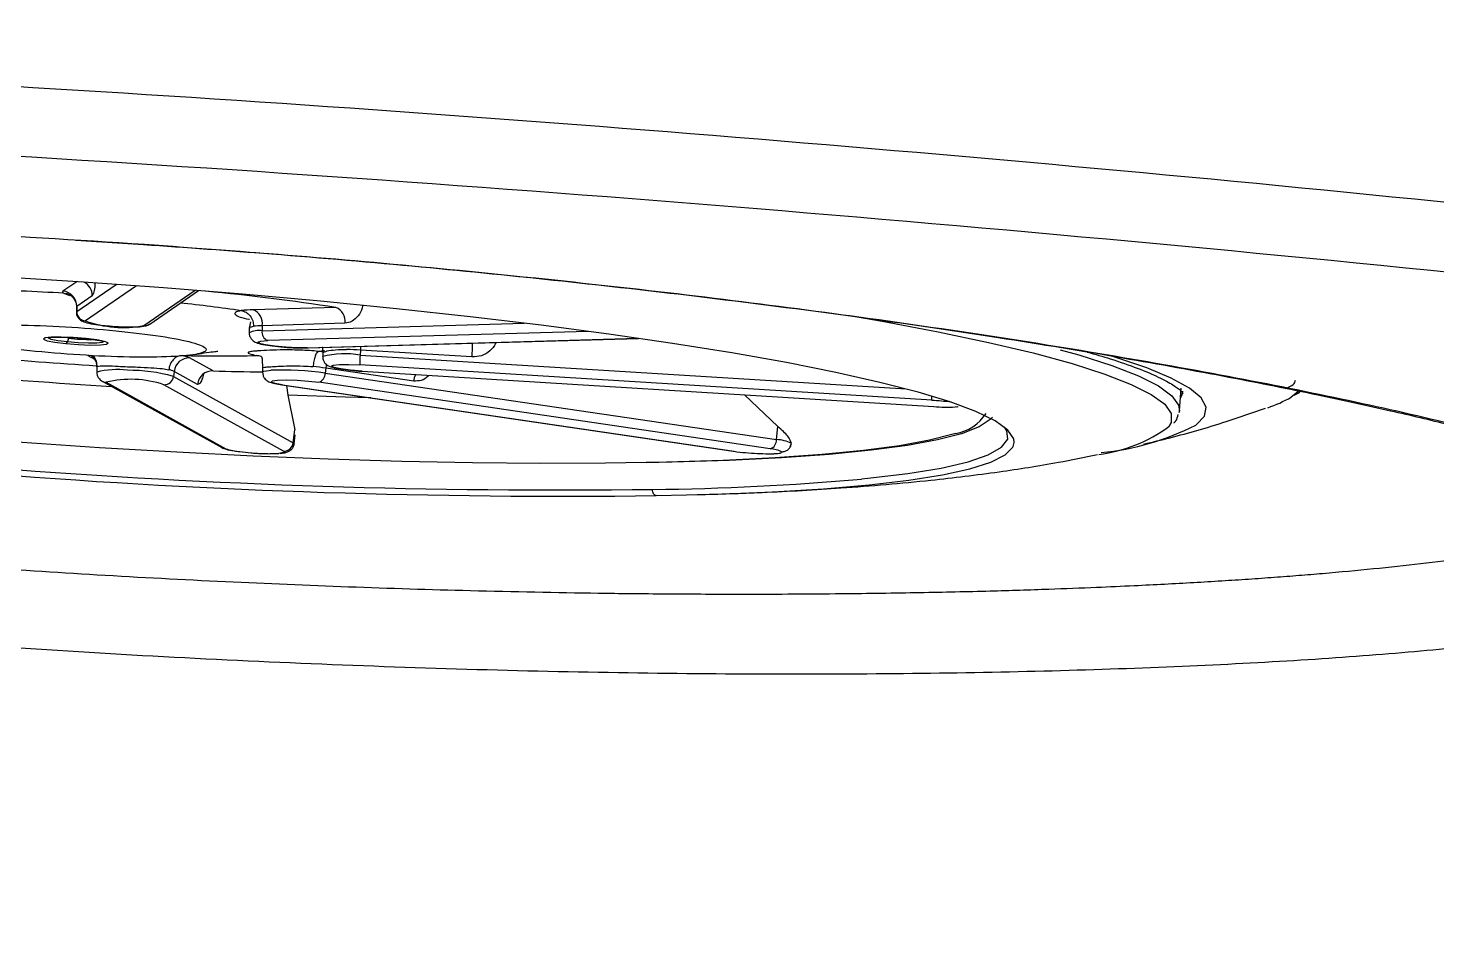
# Model space of a CAD drawing. Extents: x 400 to 501, y 484 to 634.
# Drawn here: x 454.574 to 457.54, y 585.936 to 587.846 of the extents above; entities that cross this region are included whole.
import ezdxf

# ---------------------------------------------------------------- set-up
doc = ezdxf.new("R2010")
doc.units = 0
doc.header["$MEASUREMENT"] = 0
doc.layers.add('DIM', color=3, linetype='Continuous')
doc.layers.add('GEOMETRY', color=3, linetype='Continuous', lineweight=25)

# ---------------------------------------------------------------- blocks, each defined once
blk = doc.blocks.new('2026 GRANDEE')
at = {"layer": 'GEOMETRY'}
for p, q in [((4.2502, -9.4408), (4.3922, -9.45)), ((4.2518, -9.5285), (4.2229, -9.5483)), ((4.2519, -9.591), (4.3347, -9.5341)), ((4.3776, -9.5372), (4.2701, -9.611)), ((4.3931, -9.6209), (4.5013, -9.5466)), ((4.4056, -9.6176), (4.5082, -9.5472)), ((4.2248, -9.5528), (4.2367, -9.5573)), ((4.2844, -9.5582), (4.252, -9.5804)), ((4.2512, -9.5816), (4.2511, -9.5921)), ((4.2511, -9.5921), (4.2519, -9.591)), ((4.252, -9.5804), (4.2519, -9.591)), ((4.7976, -9.5826), (4.6232, -9.5877)), ((4.4047, -9.6182), (4.4056, -9.6176)), ((4.6151, -9.625), (4.6149, -9.6362)), ((4.618, -9.6132), (4.6151, -9.627)), ((4.6422, -9.6211), (4.6419, -9.6316)), ((4.8166, -9.6161), (4.6422, -9.6211)), ((4.2749, -9.6836), (4.289, -9.6914)), ((4.5388, -9.7164), (4.4896, -9.6891)), ((4.7371, -9.6677), (4.7389, -9.6678)), ((4.7699, -9.6752), (4.7697, -9.6863)), ((4.7698, -9.6867), (4.7697, -9.6863)), ((4.8491, -9.6724), (4.8485, -9.683)), ((4.2942, -9.7084), (4.2941, -9.7189)), ((4.4569, -9.7174), (4.4557, -9.7278)), ((4.5061, -9.7446), (4.4569, -9.7174)), ((4.6431, -9.7078), (4.643, -9.719)), ((4.776, -9.7105), (4.7749, -9.721)), ((4.9613, -9.7378), (4.776, -9.7105)), ((4.8524, -9.7169), (4.8525, -9.717)), ((4.3056, -9.7379), (4.5576, -9.8778)), ((4.3064, -9.7383), (4.3056, -9.7379)), ((4.3138, -9.7402), (4.5658, -9.8801)), ((4.6873, -9.8854), (4.4353, -9.7455)), ((4.4557, -9.7278), (4.7077, -9.8677)), ((4.6853, -9.7455), (4.6837, -9.7455)), ((4.6933, -9.7469), (4.6961, -9.7675)), ((6.573, -9.8002), (6.577, -9.7528)), ((4.6961, -9.7675), (4.711, -9.8405)), ((6.8252, -9.7582), (6.8083, -9.7714)), ((6.0563, -9.7916), (6.0562, -9.7915)), ((6.573, -9.8002), (6.5721, -9.8049)), ((4.7077, -9.8677), (4.711, -9.8405)), ((4.7099, -9.8508), (4.711, -9.8405)), ((5.7251, -9.861), (5.7278, -9.8336)), ((4.7095, -9.8697), (4.7118, -9.851)), ((5.7534, -9.8758), (5.7564, -9.8691)), ((6.2232, -9.8754), (6.2253, -9.8672))]:
    blk.add_line(p, q, dxfattribs=at)
at = {"layer": 'GEOMETRY', "color": 4}
for p, q in [((4.6419, -9.6316), (5.1935, -9.6158)), ((5.3287, -9.6332), (4.6538, -9.6525)), ((4.7371, -9.6677), (5.433, -9.6477)), ((4.7389, -9.6678), (5.4342, -9.6478)), ((4.8485, -9.683), (5.9978, -9.7542)), ((5.0839, -9.687), (4.8491, -9.6724)), ((4.7749, -9.721), (5.7251, -9.861)), ((6.0517, -9.7782), (4.8479, -9.7036)), ((4.8524, -9.7169), (6.0562, -9.7915)), ((4.8525, -9.717), (6.0563, -9.7916)), ((4.6837, -9.7455), (5.6339, -9.8855)), ((4.6853, -9.7455), (5.6355, -9.8856)), ((5.7118, -9.8803), (4.7617, -9.7403)), ((5.6578, -9.7669), (5.7278, -9.8336)), ((5.6339, -9.8855), (5.6355, -9.8856))]:
    blk.add_line(p, q, dxfattribs=at)
at = {"layer": 'GEOMETRY', "color": 4, "flags": 128}
for points in [[(6.2253, -9.8672), (6.2244, -9.8592), (6.212, -9.8408), (6.1854, -9.8217), (6.1448, -9.8019), (6.0906, -9.7817), (6.023, -9.7611), (5.9427, -9.7404), (5.8501, -9.7196), (5.7459, -9.6989), (5.6309, -9.6785), (5.5059, -9.6585), (5.3718, -9.639), (5.2296, -9.6203), (5.0803, -9.6024), (4.925, -9.5854), (4.7648, -9.5695), (4.6008, -9.5548), (4.4343, -9.5414), (4.2664, -9.5294), (4.0983, -9.5189)], [(6.1796, -9.8137), (6.1751, -9.8188), (6.1517, -9.8342), (6.1146, -9.8486), (6.064, -9.8616), (6.0004, -9.8733), (5.9241, -9.8835), (5.8357, -9.8922), (5.7359, -9.8993), (5.6254, -9.9048), (5.505, -9.9086), (5.4515, -9.9096)], [(6.1019, -9.8478), (6.0971, -9.8493), (6.047, -9.8623), (5.984, -9.8738), (5.9084, -9.8839), (5.8209, -9.8926), (5.722, -9.8996), (5.6125, -9.905), (5.4932, -9.9088), (5.365, -9.9108), (5.2286, -9.9112), (5.0853, -9.9098), (4.9359, -9.9068), (4.7815, -9.902), (4.6233, -9.8957), (4.4624, -9.8877), (4.3, -9.8782), (4.1372, -9.8672), (3.9752, -9.8548), (3.8151, -9.8412), (3.6582, -9.8263)], [(5.4718, -9.9789), (5.5992, -9.9758), (5.7169, -9.971), (5.824, -9.9645), (5.9197, -9.9563), (6.0033, -9.9465), (6.0742, -9.9352), (6.132, -9.9225), (6.1762, -9.9084), (6.2064, -9.8931), (6.2225, -9.8766), (6.2232, -9.8754)], [(5.4718, -9.9789), (5.4702, -9.9787), (5.4687, -9.978), (5.4674, -9.9768), (5.4662, -9.9751), (5.4652, -9.9731), (5.4646, -9.9708), (5.4642, -9.9684), (5.4642, -9.9659)]]:
    blk.add_lwpolyline(points, dxfattribs=at)
at = {"layer": 'GEOMETRY', "flags": 128}
for points in [[(4.2229, -9.5483), (4.2223, -9.5488), (4.222, -9.5493), (4.2218, -9.5499), (4.2219, -9.5504), (4.2223, -9.551), (4.2229, -9.5516), (4.2237, -9.5522), (4.2248, -9.5528)], [(5.8789, -9.5997), (5.9477, -9.6117), (6.065, -9.6338), (6.1711, -9.6562), (6.2654, -9.6785), (6.3473, -9.7008), (6.4163, -9.7229), (6.4719, -9.7446), (6.514, -9.7658), (6.5398, -9.7842)], [(4.2709, -9.648), (4.2445, -9.6459), (4.2189, -9.645), (4.1981, -9.6454), (4.1852, -9.6469), (4.1821, -9.6495), (4.1893, -9.6527), (4.2058, -9.6559), (4.229, -9.6588)], [(4.2322, -9.6554), (4.2123, -9.6529), (4.1982, -9.6501), (4.1921, -9.6474), (4.1928, -9.6459)], [(4.229, -9.6588), (4.2553, -9.6609), (4.2809, -9.6618), (4.3017, -9.6614), (4.3147, -9.6598), (4.3177, -9.6573), (4.3105, -9.6541), (4.294, -9.6509), (4.2709, -9.648)], [(4.3075, -9.6536), (4.3081, -9.6541), (4.3055, -9.6563), (4.2944, -9.6576), (4.2766, -9.658), (4.2547, -9.6572), (4.2322, -9.6554)], [(4.7371, -9.6677), (4.7162, -9.6676), (4.6923, -9.6664), (4.6688, -9.6642), (4.6493, -9.6614), (4.6369, -9.6584), (4.6334, -9.6557), (4.6393, -9.6536), (4.6538, -9.6525)], [(4.8496, -9.6646), (4.8495, -9.6665), (4.8491, -9.6724)], [(4.7606, -9.6751), (4.7707, -9.6736), (4.7732, -9.6732)], [(6.3221, -9.6716), (6.3612, -9.6827), (6.4306, -9.7049), (6.4867, -9.7267), (6.529, -9.748), (6.5572, -9.7687), (6.5714, -9.7886), (6.573, -9.8002)], [(6.6075, -9.8305), (6.6089, -9.8295), (6.6261, -9.8117), (6.6293, -9.7928), (6.6187, -9.7731), (6.5942, -9.7526), (6.556, -9.7315), (6.5043, -9.7098), (6.4394, -9.6878), (6.4242, -9.6831)], [(4.643, -9.719), (4.6432, -9.7184), (4.6459, -9.7169), (4.6517, -9.7158), (4.6602, -9.7149)], [(4.7774, -9.7026), (4.7769, -9.7046), (4.776, -9.7105)], [(4.8524, -9.7169), (4.8285, -9.7149), (4.8079, -9.7122), (4.7937, -9.7092), (4.7881, -9.7064), (4.792, -9.7041), (4.8047, -9.7028), (4.8244, -9.7026), (4.8479, -9.7036)], [(4.6853, -9.7455), (4.6695, -9.7426), (4.6618, -9.7397), (4.6636, -9.7372), (4.6745, -9.7357), (4.6928, -9.7352), (4.7158, -9.736), (4.74, -9.7377), (4.7617, -9.7403)], [(4.8707, -9.773), (4.8175, -9.7716), (4.6961, -9.7675)], [(6.5398, -9.7842), (6.5421, -9.7863), (6.5561, -9.8062), (6.556, -9.8251), (6.551, -9.8336)], [(6.5752, -9.7736), (6.5791, -9.7659), (6.5805, -9.7592)], [(5.9036, -9.9439), (5.9175, -9.9425), (6.0012, -9.9324), (6.0716, -9.9208), (6.1282, -9.9076), (6.1706, -9.893), (6.1985, -9.8772), (6.2116, -9.8602), (6.2099, -9.8422), (6.2049, -9.8347)], [(4.7077, -9.8677), (4.7091, -9.8687), (4.7095, -9.8696), (4.7095, -9.8697)], [(4.6873, -9.8854), (4.6883, -9.8861), (4.6887, -9.8868), (4.6884, -9.8875), (4.6874, -9.8881), (4.6857, -9.8886), (4.6835, -9.8891), (4.6806, -9.8895), (4.6771, -9.8899)]]:
    blk.add_lwpolyline(points, dxfattribs=at)
at = {"layer": 'GEOMETRY'}
for centre, radius, start, end in [((3.9144, -14.6201), 5.0768, 86.4956, 88.5335), ((4.2202, -9.58), 0.0318, 359.1999, 85.1827), ((4.2526, -9.5578), 0.0319, 359.2542, 62.649), ((4.0036, -14.8247), 5.3018, 81.3871, 84.368), ((4.0732, -13.2459), 3.6939, 81.8316, 83.8325), ((4.2527, -9.5818), 0.00149, 117.5825, 172.4967), ((4.2717, -9.5912), 0.0199, 179.1999, 265.1827), ((4.6276, -9.8285), 0.2409, 91.0576, 97.0507), ((4.6115, -9.6165), 0.0311, 351.4053, 67.9571), ((4.7859, -9.6114), 0.0311, 351.4053, 67.9571), ((4.3498, -9.3891), 0.2358, 250.2305, 280.5787), ((4.3947, -9.6017), 0.0192, 265.3357, 301.3692), ((4.635, -9.6729), 0.0419, 80.5511, 118.6677), ((4.6454, -9.7955), 0.1744, 91.0576, 97.0507), ((4.6611, -9.6345), 0.0194, 171.4053, 247.9571), ((4.2263, -9.6531), 0.00625, 294.8417, 338.6342), ((4.2024, -9.6407), 0.0332, 333.7278, 347.8774), ((4.2776, -9.2371), 0.4128, 264.051, 271.0404), ((4.7758, -1.7451), 7.9748, 264.77849, 266.53244), ((4.4886, -9.7209), 0.0319, 88.225, 173.5674), ((4.5525, -6.3972), 3.2877, 268.6268, 271.3512), ((4.4612, -9.7509), 0.068, 65.3384, 79.3893), ((4.6717, -10.5851), 0.9143, 83.8062, 84.4235), ((4.8168, -9.8657), 0.1855, 80.1668, 104.7113), ((4.8037, -10.3966), 0.7256, 86.4124, 88.7202), ((5.0008, -9.6971), 0.153, 174.6884, 182.4162), ((5.3217, 6.4583), 16.2379, 265.23737, 266.48326), ((4.3367, -9.8802), 0.1668, 82.4403, 104.8225), ((4.2958, -9.7087), 0.00158, 111.6681, 171.9715), ((4.3584, -10.0869), 0.372, 74.8313, 89.9499), ((4.4364, -9.7621), 0.0492, 65.3372, 79.3874), ((4.5378, -9.7482), 0.0319, 88.225, 173.5674), ((4.7134, -3.5623), 6.1565, 268.3745, 269.34465), ((4.6843, -10.3489), 0.6345, 81.7839, 92.1702), ((4.6965, -10.2596), 0.5548, 81.7658, 84.527), ((4.7553, -9.7217), 0.0196, 288.7738, 2.242), ((5.0112, -9.7426), 0.0501, 158.2043, 174.5305), ((4.3146, -9.7216), 0.0187, 243.9943, 267.5661), ((4.3654, -9.9531), 0.2191, 71.4028, 103.6263), ((4.4359, -9.7256), 0.0199, 268.225, 353.5674), ((6.1138, -9.7733), 0.0623, 176.379, 184.5452), ((6.0238, -10.2629), 0.4854, 81.8587, 86.7034), ((6.6834, -9.5625), 0.2434, 288.1392, 300.8823), ((6.0848, -9.3856), 0.4069, 265.9634, 272.3279), ((6.0885, -9.7573), 0.0915, 278.3967, 327.9785), ((6.3638, -9.5774), 0.3173, 277.2219, 306.1538), ((6.3566, -9.3378), 0.5529, 275.4006, 296.9852), ((4.6879, -9.8655), 0.0199, 268.225, 353.5674), ((5.7055, -9.8618), 0.0196, 288.7738, 2.242), ((5.7215, -9.9387), 0.0778, 63.3988, 87.3636), ((4.5666, -9.8615), 0.0186, 240.9859, 267.5701), ((4.6039, -9.7724), 0.1142, 250.5478, 265.6998), ((5.7091, -9.9394), 0.0591, 63.3988, 87.3636)]:
    blk.add_arc(centre, radius, start, end, dxfattribs=at)
at = {"layer": 'GEOMETRY', "color": 4}
for centre, radius, start, end in [((4.6525, -9.6559), 0.4326, 355.8796, 359.7422), ((5.2687, 5.3229), 15.29, 260.33199, 270.73275), ((5.2749, 5.4143), 15.3945, 260.33199, 270.7328), ((5.7075, -9.3704), 0.5202, 262.0451, 267.4359), ((5.4064, -4.3955), 5.5707, 270.595, 275.1214)]:
    blk.add_arc(centre, radius, start, end, dxfattribs=at)
for points, knots in [([(9.1601, -9.5985), (8.6535, -9.5353), (7.6403, -9.4089), (6.1161, -9.2599), (4.5894, -9.1412), (3.0605, -9.0572), (1.5305, -9.0043), (0.5101, -8.9978), (0, -8.9945)], [0, 0, 0, 0, 0.1667306, 0.3334161, 0.500097, 0.6667734, 0.8334126, 1, 1, 1, 1]), ([(-9.5627, -9.7986), (-8.9714, -9.7221), (-7.7884, -9.5689), (-6.0068, -9.3945), (-4.2209, -9.2619), (-2.4316, -9.1759), (-0.6403, -9.136), (1.1172, -9.1425), (2.8398, -9.1923), (4.5265, -9.2821), (6.21, -9.4132), (7.8896, -9.5814), (9.0051, -9.7262), (9.5627, -9.7986)], [0, 0, 0, 0, 0.0932299, 0.1865237, 0.2798721, 0.3732416, 0.4666237, 0.5600123, 0.6480517, 0.7360815, 0.8241035, 0.9120837, 1, 1, 1, 1]), ([(4.0093, -10.2922), (3.8893, -10.2834), (3.6491, -10.2657), (3.2945, -10.2332), (2.9486, -10.1971), (2.6149, -10.1572), (2.297, -10.1145), (1.9979, -10.0695), (1.7208, -10.023), (1.4683, -9.9755), (1.243, -9.9277), (1.0472, -9.88), (0.8832, -9.833), (0.753, -9.787), (0.6585, -9.7423), (0.6012, -9.6992), (0.5822, -9.6579), (0.602, -9.6187), (0.6603, -9.5819), (0.756, -9.5475), (0.887, -9.516), (1.0507, -9.4876), (1.2435, -9.4625), (1.4619, -9.441), (1.7022, -9.4232), (1.9609, -9.4093), (2.2349, -9.3994), (2.5215, -9.3936), (2.8184, -9.3921), (3.157, -9.395), (3.5394, -9.4045), (3.9655, -9.4221), (4.2512, -9.4403), (4.3944, -9.4495)], [0, 0, 0, 0, 0.031856, 0.063771, 0.095731, 0.127728, 0.159758, 0.191824, 0.223934, 0.256104, 0.28835, 0.320697, 0.353164, 0.385764, 0.418495, 0.451343, 0.48427, 0.517215, 0.5501, 0.582823, 0.615268, 0.647339, 0.678957, 0.710064, 0.740639, 0.770688, 0.800249, 0.829384, 0.858169, 0.886685, 0.924438, 0.962126, 1, 1, 1, 1]), ([(4.3922, -9.45), (4.4824, -9.4564), (4.6791, -9.4703), (4.9742, -9.4962), (5.2716, -9.526), (5.5784, -9.5608), (5.8869, -9.6005), (6.1878, -9.6445), (6.4498, -9.6873), (6.6733, -9.7279), (6.8601, -9.7652), (7.013, -9.7986), (7.1352, -9.8277), (7.2306, -9.8522), (7.3065, -9.8731), (7.3713, -9.8921), (7.4309, -9.9108), (7.488, -9.9302), (7.5414, -9.9503), (7.5898, -9.971), (7.6229, -9.9885), (7.6274, -9.9909), (7.6295, -9.992)], [0, 0, 0, 0, 0.056543, 0.123221, 0.187385, 0.249046, 0.327269, 0.400694, 0.468933, 0.531567, 0.588201, 0.638519, 0.682297, 0.719385, 0.749699, 0.778112, 0.807711, 0.840964, 0.877799, 0.917509, 0.96282, 1, 1, 1, 1]), ([(5.1338, -9.6565), (5.1337, -9.6571), (5.1319, -9.6642), (5.1216, -9.6751), (5.1044, -9.686), (5.0908, -9.6867), (5.0839, -9.687)], [0, 0, 0, 0, 0.031989, 0.353812, 0.675812, 1, 1, 1, 1]), ([(5.5582, -9.9769), (5.6041, -9.9755), (5.7077, -9.9723), (5.8707, -9.9629), (6.0347, -9.9491), (6.1861, -9.9304), (6.3025, -9.9125), (6.373, -9.898), (6.4005, -9.8924)], [0, 0, 0, 0, 0.156665, 0.353173, 0.583455, 0.757752, 0.905627, 1, 1, 1, 1]), ([(5.6842, -9.8901), (5.6925, -9.8904), (5.7043, -9.8909), (5.7173, -9.8907), (5.7248, -9.8904), (5.7306, -9.8898), (5.7358, -9.8886), (5.7357, -9.8874), (5.7356, -9.8865)], [0, 0, 0, 0, 0.271453, 0.389532, 0.509236, 0.625997, 0.741669, 1, 1, 1, 1])]:
    blk.add_open_spline(points, degree=3, knots=knots, dxfattribs=at)
at = {"layer": 'GEOMETRY'}
for points, knots in [([(4.3944, -9.4495), (4.5019, -9.4573), (4.7183, -9.4731), (5.0404, -9.5021), (5.3603, -9.5351), (5.6755, -9.5723), (5.9834, -9.6135), (6.2805, -9.6581), (6.5629, -9.7058), (6.826, -9.7558), (7.0653, -9.8073), (7.2762, -9.8593), (7.455, -9.9108), (7.599, -9.961), (7.7063, -10.0091), (7.7762, -10.0546), (7.8089, -10.0972), (7.8051, -10.1367), (7.7659, -10.173), (7.6925, -10.2062), (7.5863, -10.2361), (7.4488, -10.2629), (7.2813, -10.2866), (7.0853, -10.3071), (6.8626, -10.3243), (6.6148, -10.338), (6.3438, -10.348), (6.0516, -10.3541), (5.7408, -10.3559), (5.4139, -10.3532), (5.0739, -10.3457), (4.724, -10.3331), (4.3676, -10.3158), (4.1289, -10.3001), (4.0093, -10.2922)], [0, 0, 0, 0, 0.028587, 0.057514, 0.086867, 0.116725, 0.147155, 0.17818, 0.209786, 0.241907, 0.274432, 0.307222, 0.340112, 0.372943, 0.405598, 0.437993, 0.470088, 0.501877, 0.533377, 0.564625, 0.595677, 0.626585, 0.657398, 0.688163, 0.718926, 0.749731, 0.780612, 0.811592, 0.842689, 0.873913, 0.905265, 0.936737, 0.96832, 1, 1, 1, 1]), ([(4.2905, -9.5317), (4.2902, -9.5345), (4.2894, -9.5433), (4.2872, -9.5539), (4.2854, -9.5568), (4.2844, -9.5582)], [0, 0, 0, 0, 0.187368, 0.592308, 1, 1, 1, 1]), ([(4.2248, -9.5528), (4.2288, -9.5531), (4.2333, -9.5534), (4.2367, -9.556), (4.2371, -9.5563)], [0, 0, 0, 0, 0.8929998, 1, 1, 1, 1]), ([(4.2371, -9.556), (4.2379, -9.5564), (4.2393, -9.5572), (4.2445, -9.5616), (4.2493, -9.5695), (4.252, -9.5771), (4.2511, -9.5811), (4.2511, -9.5814)], [0, 0, 0, 0, 0.211749, 0.419549, 0.68264, 0.979629, 1, 1, 1, 1]), ([(4.2514, -9.592), (4.2513, -9.5927), (4.2509, -9.5959), (4.2527, -9.601), (4.2561, -9.6062), (4.2602, -9.6097), (4.2646, -9.6122), (4.2722, -9.615), (4.2851, -9.6177), (4.3041, -9.6203), (4.3166, -9.6213), (4.3209, -9.6216)], [0, 0, 0, 0, 0.02145, 0.094363, 0.155989, 0.214505, 0.27831, 0.376112, 0.643189, 0.879244, 1, 1, 1, 1]), ([(4.598, -9.5894), (4.5932, -9.5905), (4.5841, -9.5925), (4.5843, -9.5977), (4.5941, -9.6029), (4.6072, -9.6061), (4.6153, -9.6075), (4.6157, -9.6076)], [0, 0, 0, 0, 0.2686882, 0.514621, 0.7522249, 0.9876999, 1, 1, 1, 1]), ([(4.8537, -9.5782), (4.8534, -9.58), (4.8522, -9.5884), (4.8444, -9.6011), (4.8317, -9.6134), (4.8217, -9.6152), (4.8166, -9.6161)], [0, 0, 0, 0, 0.081774, 0.387046, 0.692485, 1, 1, 1, 1]), ([(4.3209, -9.6216), (4.3252, -9.622), (4.3377, -9.6232), (4.3591, -9.6239), (4.3811, -9.6237), (4.3933, -9.6225), (4.4013, -9.6203), (4.4049, -9.6181), (4.4056, -9.6176)], [0, 0, 0, 0, 0.123167, 0.358039, 0.595015, 0.852118, 0.970539, 1, 1, 1, 1]), ([(4.6152, -9.6361), (4.6151, -9.6366), (4.6146, -9.6395), (4.6163, -9.6446), (4.6196, -9.6499), (4.6236, -9.6535), (4.628, -9.6561), (4.6351, -9.6589), (4.647, -9.6615), (4.669, -9.6646), (4.6945, -9.6668), (4.7196, -9.668), (4.7327, -9.6679), (4.7389, -9.6678)], [0, 0, 0, 0, 0.009102, 0.057159, 0.097307, 0.135057, 0.17546, 0.234755, 0.394924, 0.548781, 0.708952, 0.862926, 1, 1, 1, 1]), ([(4.6162, -9.6269), (4.6161, -9.626), (4.6158, -9.624), (4.6211, -9.623), (4.624, -9.6224)], [0, 0, 0, 0, 0.46102, 1, 1, 1, 1]), ([(4.1916, -9.6464), (4.1915, -9.6464), (4.1915, -9.6464), (4.1942, -9.6459), (4.2011, -9.6454), (4.2148, -9.645), (4.2348, -9.6454), (4.2547, -9.6466), (4.2663, -9.6477), (4.2702, -9.6481)], [0, 0, 0, 0, 0.035173, 0.12076, 0.252911, 0.435709, 0.651682, 0.881815, 1, 1, 1, 1]), ([(4.2702, -9.6481), (4.2748, -9.6485), (4.2836, -9.6494), (4.29, -9.6505), (4.2931, -9.6511)], [0, 0, 0, 0, 0.5177672, 1, 1, 1, 1]), ([(4.2931, -9.6511), (4.2956, -9.6514), (4.3022, -9.6524), (4.3068, -9.6535), (4.3092, -9.6544), (4.3088, -9.6543), (4.3088, -9.6543)], [0, 0, 0, 0, 0.280261, 0.727125, 0.982664, 1, 1, 1, 1]), ([(4.7697, -9.6669), (4.7696, -9.667), (4.7683, -9.669), (4.7691, -9.6742), (4.7698, -9.6792)], [0, 0, 0, 0, 0.0365036, 1, 1, 1, 1]), ([(4.2805, -9.6831), (4.2815, -9.6837), (4.2834, -9.6848), (4.2889, -9.6903), (4.2936, -9.6986), (4.2938, -9.7055), (4.2939, -9.7087)], [0, 0, 0, 0, 0.224029, 0.453715, 0.742096, 1, 1, 1, 1]), ([(4.2952, -9.7072), (4.2948, -9.7033), (4.2939, -9.6954), (4.2896, -9.6872), (4.2858, -9.6844), (4.2852, -9.684)], [0, 0, 0, 0, 0.456393, 0.912787, 1, 1, 1, 1]), ([(4.4991, -9.6821), (4.5062, -9.6808), (4.5228, -9.6778), (4.54, -9.6757), (4.5499, -9.6747), (4.5492, -9.6747), (4.549, -9.6748)], [0, 0, 0, 0, 0.23655, 0.547817, 0.846517, 1, 1, 1, 1]), ([(4.7606, -9.6751), (4.748, -9.6741), (4.7277, -9.6725), (4.7046, -9.6722), (4.6932, -9.6721), (4.6789, -9.6722), (4.6574, -9.6727), (4.6396, -9.6737), (4.6269, -9.6747), (4.617, -9.6757), (4.6112, -9.6774), (4.6142, -9.68), (4.6247, -9.6827), (4.6301, -9.6841)], [0, 0, 0, 0, 0.138007, 0.223889, 0.250058, 0.265136, 0.38696, 0.507701, 0.529798, 0.627872, 0.746354, 0.868412, 1, 1, 1, 1]), ([(4.6415, -9.6876), (4.641, -9.6871), (4.6378, -9.6844), (4.6336, -9.6842), (4.6301, -9.6841)], [0, 0, 0, 0, 0.164822, 1, 1, 1, 1]), ([(4.6417, -9.6873), (4.6419, -9.6896), (4.6423, -9.6941), (4.6428, -9.7049), (4.6431, -9.7101)], [0, 0, 0, 0, 0.522416, 1, 1, 1, 1]), ([(4.7698, -9.6867), (4.7698, -9.6869), (4.7693, -9.6895), (4.771, -9.6943), (4.7741, -9.6998), (4.7782, -9.7035), (4.7825, -9.7061), (4.7894, -9.7088), (4.8008, -9.7114), (4.8215, -9.7144), (4.8401, -9.7162), (4.8503, -9.7169), (4.8525, -9.717)], [0, 0, 0, 0, 0.003735, 0.071127, 0.127017, 0.17924, 0.234539, 0.313629, 0.525882, 0.740074, 0.943931, 1, 1, 1, 1]), ([(4.7699, -9.6792), (4.7701, -9.6784), (4.7708, -9.6765), (4.7815, -9.6734), (4.799, -9.6713), (4.8138, -9.6712), (4.8199, -9.6712)], [0, 0, 0, 0, 0.213316, 0.499971, 0.789786, 1, 1, 1, 1]), ([(6.3789, -9.6765), (6.3956, -9.6813), (6.4358, -9.6928), (6.4859, -9.7106), (6.5305, -9.7292), (6.5602, -9.7456), (6.5767, -9.7576), (6.5813, -9.7648), (6.5809, -9.7634), (6.5809, -9.7631)], [0, 0, 0, 0, 0.12954, 0.312175, 0.492632, 0.669195, 0.8197, 0.962756, 1, 1, 1, 1]), ([(4.2943, -9.7193), (4.2944, -9.7214), (4.2946, -9.7258), (4.2977, -9.7312), (4.3016, -9.7355), (4.3042, -9.7371), (4.3056, -9.7379)], [0, 0, 0, 0, 0.249349, 0.506902, 0.740719, 1, 1, 1, 1]), ([(4.2952, -9.7072), (4.2968, -9.7067), (4.3005, -9.7055), (4.3155, -9.7054), (4.3365, -9.7063), (4.3523, -9.7071), (4.3591, -9.7074)], [0, 0, 0, 0, 0.210244, 0.499872, 0.786861, 1, 1, 1, 1]), ([(4.3591, -9.7074), (4.3661, -9.7077), (4.3825, -9.7083), (4.4085, -9.7094), (4.4312, -9.7111), (4.4413, -9.7129), (4.4455, -9.7137)], [0, 0, 0, 0, 0.213316, 0.499971, 0.789786, 1, 1, 1, 1]), ([(4.5186, -9.7229), (4.5176, -9.7268), (4.5152, -9.7362), (4.5106, -9.7446), (4.5076, -9.7446), (4.5061, -9.7446)], [0, 0, 0, 0, 0.267223, 0.632371, 1, 1, 1, 1]), ([(4.6438, -9.7099), (4.6436, -9.7098), (4.6421, -9.709), (4.6477, -9.7084), (4.6566, -9.7077), (4.6604, -9.7075)], [0, 0, 0, 0, 0.0876, 0.611163, 1, 1, 1, 1]), ([(4.6432, -9.7193), (4.6433, -9.7215), (4.6436, -9.7259), (4.6467, -9.7314), (4.6505, -9.7355), (4.6547, -9.7382), (4.6605, -9.7408), (4.6686, -9.743), (4.6785, -9.7446), (4.6837, -9.7455)], [0, 0, 0, 0, 0.0924399, 0.1851681, 0.2695812, 0.3557985, 0.468375, 0.721057, 1, 1, 1, 1]), ([(4.6604, -9.7075), (4.6652, -9.7071), (4.6763, -9.7064), (4.7002, -9.7055), (4.7265, -9.7056), (4.7426, -9.7068), (4.7494, -9.7073)], [0, 0, 0, 0, 0.213316, 0.499971, 0.789786, 1, 1, 1, 1]), ([(4.9924, -9.7257), (4.9921, -9.7261), (4.9884, -9.7318), (4.9772, -9.7375), (4.9666, -9.7377), (4.9613, -9.7378)], [0, 0, 0, 0, 0.044389, 0.520576, 1, 1, 1, 1]), ([(6.7965, -9.7531), (6.8028, -9.7505), (6.8158, -9.7451), (6.8169, -9.7388), (6.8175, -9.7356)], [0, 0, 0, 0, 0.491182, 1, 1, 1, 1]), ([(6.8149, -9.7671), (6.8188, -9.7654), (6.8236, -9.7633), (6.8269, -9.7599), (6.8275, -9.7593)], [0, 0, 0, 0, 0.817281, 1, 1, 1, 1]), ([(6.1077, -9.7912), (6.1075, -9.7914), (6.1056, -9.7927), (6.1033, -9.7924), (6.1014, -9.7922)], [0, 0, 0, 0, 0.1250966, 1, 1, 1, 1]), ([(6.2892, -13.584), (6.3845, -13.5875), (6.5764, -13.5946), (6.8635, -13.6028), (7.1506, -13.6065), (7.3889, -13.6017), (7.5764, -13.5849), (7.7116, -13.5609), (7.8309, -13.5194), (7.9333, -13.4552), (8.0145, -13.3734), (8.0823, -13.2803), (8.1639, -13.1426), (8.2481, -12.9622), (8.3355, -12.7469), (8.4131, -12.5411), (8.4844, -12.3461), (8.573, -12.1006), (8.6742, -11.821), (8.7835, -11.5276), (8.8823, -11.2736), (8.9719, -11.0553), (9.0599, -10.8532), (9.1451, -10.6712), (9.2263, -10.5099), (9.2987, -10.3735), (9.3636, -10.2538), (9.4218, -10.1431), (9.4741, -10.0342), (9.5214, -9.9225), (9.5489, -9.8399), (9.5627, -9.7986)], [0, 0, 0, 0, 0.015365, 0.030953, 0.046317, 0.061762, 0.069575, 0.077393, 0.08515, 0.092917, 0.103286, 0.11363, 0.124011, 0.148822, 0.173805, 0.198802, 0.223819, 0.248828, 0.298849, 0.348913, 0.39902, 0.449102, 0.499175, 0.561775, 0.624369, 0.686879, 0.749277, 0.811844, 0.874561, 0.93735, 1, 1, 1, 1]), ([(6.4982, -9.8704), (6.5166, -9.866), (6.5734, -9.8526), (6.6593, -9.828), (6.7269, -9.8043), (6.7545, -9.7947)], [0, 0, 0, 0, 0.221462, 0.68249, 1, 1, 1, 1]), ([(6.5616, -9.8259), (6.5631, -9.8244), (6.5681, -9.8197), (6.5694, -9.8129), (6.5703, -9.8081)], [0, 0, 0, 0, 0.299256, 1, 1, 1, 1]), ([(5.7564, -9.8691), (5.7546, -9.8643), (5.751, -9.8543), (5.7358, -9.8407), (5.7278, -9.8336)], [0, 0, 0, 0, 0.477824, 1, 1, 1, 1]), ([(4.6799, -9.8899), (4.683, -9.8896), (4.6885, -9.8891), (4.6948, -9.8876), (4.7016, -9.8842), (4.7068, -9.8784), (4.7094, -9.8732), (4.7093, -9.8702), (4.7093, -9.8696)], [0, 0, 0, 0, 0.28068, 0.498899, 0.683511, 0.821837, 0.969161, 1, 1, 1, 1]), ([(4.5576, -9.8778), (4.5604, -9.879), (4.5678, -9.8822), (4.5794, -9.8843), (4.5905, -9.8858), (4.5941, -9.8863)], [0, 0, 0, 0, 0.291801, 0.770015, 1, 1, 1, 1]), ([(4.5953, -9.8863), (4.603, -9.8872), (4.6139, -9.8885), (4.6298, -9.8897), (4.6408, -9.8902), (4.6512, -9.8906), (4.6645, -9.8906), (4.6719, -9.8902), (4.6771, -9.8899)], [0, 0, 0, 0, 0.271453, 0.389532, 0.509236, 0.625997, 0.741669, 1, 1, 1, 1]), ([(7.5966, -9.9753), (7.5963, -9.9762), (7.5934, -9.9834), (7.5797, -9.9985), (7.55, -10.019), (7.5075, -10.0378), (7.4579, -10.0546), (7.4013, -10.0699), (7.3337, -10.0845), (7.2338, -10.1026), (7.0886, -10.1229), (6.933, -10.1386), (6.8248, -10.1475), (6.7729, -10.1515), (6.7186, -10.1553), (6.6621, -10.159), (6.6031, -10.1625), (6.5418, -10.1659), (6.4738, -10.1693), (6.393, -10.1729), (6.2924, -10.1768), (6.1689, -10.1806), (6.0239, -10.1839), (5.8849, -10.1859), (5.7634, -10.1868), (5.6678, -10.1871), (5.5786, -10.1869), (5.4961, -10.1865), (5.4207, -10.1858), (5.2845, -10.1841), (5.0877, -10.1801), (4.8252, -10.172), (4.5626, -10.1609), (4.2967, -10.1469), (4.1178, -10.135), (4.0292, -10.1291)], [0, 0, 0, 0, 0.005036, 0.03759, 0.082076, 0.121244, 0.150391, 0.188222, 0.22275, 0.253974, 0.323796, 0.390946, 0.405813, 0.420919, 0.436267, 0.451855, 0.467684, 0.483754, 0.500065, 0.519829, 0.544171, 0.573092, 0.606599, 0.642576, 0.66418, 0.684189, 0.702601, 0.719415, 0.73463, 0.748246, 0.801117, 0.850404, 0.899417, 0.950166, 1, 1, 1, 1])]:
    blk.add_open_spline(points, degree=3, knots=knots, dxfattribs=at)
for points in [[(4.598, -9.5894), (4.6016, -9.5903), (4.6086, -9.592), (4.6172, -9.5999), (4.6231, -9.6104), (4.6237, -9.6184), (4.624, -9.6224)], [(4.1654, -9.6752), (4.1324, -9.6715), (4.0666, -9.664), (3.9991, -9.6503), (3.9689, -9.6373), (3.9817, -9.6267), (4.0354, -9.6201), (4.1215, -9.6187), (4.228, -9.6224), (4.299, -9.6285), (4.3345, -9.6316)], [(4.3345, -9.6316), (4.3674, -9.6353), (4.4333, -9.6428), (4.5007, -9.6565), (4.5309, -9.6695), (4.5181, -9.6801), (4.4644, -9.6867), (4.3784, -9.6881), (4.2718, -9.6844), (4.2009, -9.6783), (4.1654, -9.6752)], [(4.4738, -9.684), (4.4704, -9.6845), (4.4637, -9.6854), (4.4547, -9.6922), (4.4479, -9.7019), (4.4463, -9.7098), (4.4455, -9.7137)], [(4.7606, -9.6751), (4.7594, -9.6759), (4.757, -9.6774), (4.7536, -9.685), (4.7508, -9.6953), (4.7499, -9.7033), (4.7494, -9.7073)], [(5.7356, -9.8865), (5.7381, -9.8864), (5.7431, -9.8861), (5.7497, -9.8823), (5.7547, -9.8764), (5.7558, -9.8716), (5.7564, -9.8691)]]:
    blk.add_open_spline(points, degree=3, dxfattribs=at)
at = {"layer": 'GEOMETRY', "ltscale": 16}
blk.add_open_spline([(9.6964, -9.817), (9.6806, -9.8636), (9.6493, -9.9563), (9.5945, -10.0796), (9.5331, -10.1997), (9.4685, -10.3176), (9.4019, -10.4447), (9.3346, -10.5836), (9.2597, -10.752), (9.1835, -10.9362), (9.1067, -11.1305), (9.0316, -11.3267), (8.9503, -11.5448), (8.8621, -11.7859), (8.7659, -12.0528), (8.6773, -12.3011), (8.6006, -12.5145), (8.539, -12.6828), (8.4723, -12.8591), (8.3977, -13.0443), (8.3101, -13.2376), (8.2217, -13.3967), (8.1333, -13.5122), (8.063, -13.5844), (7.976, -13.6492), (7.8666, -13.701), (7.7377, -13.7354), (7.5975, -13.7553), (7.4515, -13.7656), (7.2218, -13.7723), (6.9099, -13.7681), (6.516, -13.7557), (6.2539, -13.7452), (6.1221, -13.7399)], degree=3, knots=[0, 0, 0, 0, 0.069672, 0.138672, 0.208072, 0.277766, 0.331762, 0.386428, 0.441196, 0.496421, 0.537688, 0.580016, 0.621583, 0.662387, 0.704342, 0.745803, 0.766659, 0.787735, 0.808738, 0.829883, 0.851714, 0.873536, 0.882048, 0.890304, 0.898509, 0.906343, 0.914014, 0.921828, 0.929712, 0.937615, 0.958528, 0.979131, 1, 1, 1, 1], dxfattribs=at)

msp = doc.modelspace()

# ---------------------------------------------------------------- block references
at = {"layer": 'DIM'}
msp.add_blockref('2026 GRANDEE', (450.4248, 596.8403), dxfattribs=at)

doc.saveas('drawing.dxf')
